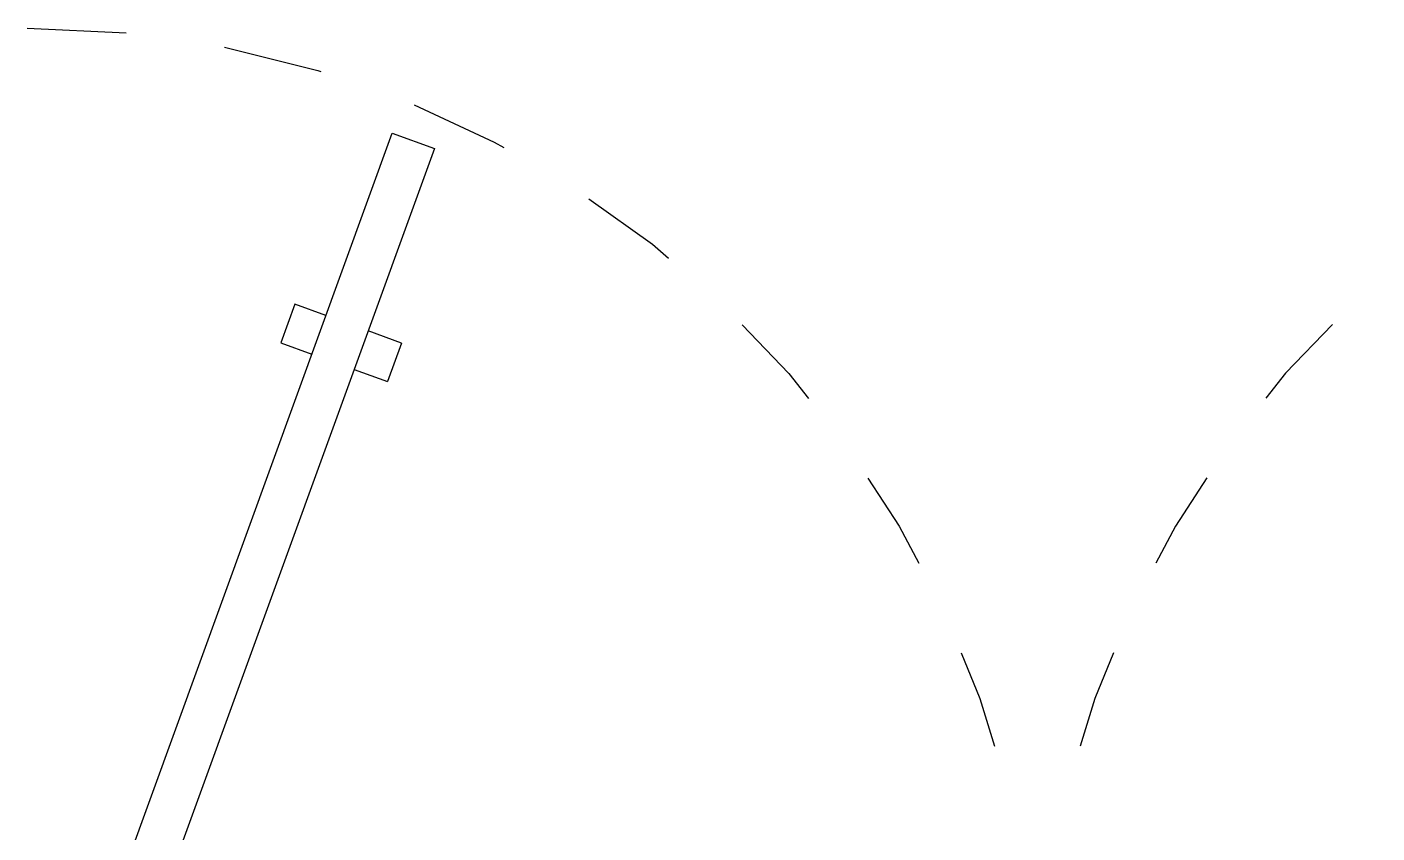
# Model space of a CAD drawing. Header units: millimetres. Extents: x 793 to 3159, y 750 to 2095.
# Drawn here: x 1235.974 to 1237.333, y 993.496 to 994.307 of the extents above; entities that cross this region are included whole.
import ezdxf

# ---------------------------------------------------------------- set-up
doc = ezdxf.new("R2010")
doc.units = ezdxf.units.MM
doc.linetypes.add('CONTINUA', pattern=[0])
doc.linetypes.add('HIDDEN', pattern=[9.525, 6.35, -3.175])
doc.layers.add('A-PROY', color=252, linetype='Continuous')
doc.layers.add('A-PROYECCION', color=252, linetype='Continuous')

# ---------------------------------------------------------------- blocks, each defined once
blk = doc.blocks.new('XR-GIMNASIO$0$PUERTA CRISTAL CON MARCO DE ALUMINIO - CRISTAL CON MARCO-4675154-_E2 PLANTA N1')
for p, q in [((0.1371, 0.8331), (0.0957, 0.818)), ((0.4602, -0.0548), (0.1371, 0.8331)), ((0.0957, 0.818), (0.4189, -0.0699)), ((0.2018, 0.6552), (0.2321, 0.6662)), ((0.2321, 0.6662), (0.2458, 0.6286)), ((0.1281, 0.6283), (0.1605, 0.6401)), ((0.1281, 0.6283), (0.1418, 0.5908)), ((0.2458, 0.6286), (0.2155, 0.6176)), ((0.1742, 0.6025), (0.1418, 0.5908)), ((0.4602, -0.0548), (0.4189, -0.0699))]:
    blk.add_line(p, q)
for centre, radius in [((-0.4638, 0), 0.015), ((-0.4638, 0), 0.014), ((-0.4638, 0), 0.0065), ((-0.4638, 0), 0.0055), ((0.4163, 0), 0.004)]:
    blk.add_circle(centre, radius)
for radius, start, end in [(0.02, 97.0262, 123.032), (0.02, 338.5904, 61.4096), (0.02, 158.5904, 241.4096), (0.01, 83.3199, 136.8073), (0.01, 263.1927, 316.6801), (0.02, 276.968, 302.9738)]:
    blk.add_arc((0.4163, 0), radius, start, end)
at = {"layer": 'A-PROYECCION', "linetype": 'HIDDEN', "ltscale": 0.01}
blk.add_arc((0.4932, -0.0509), 0.9867, 90, 177.0448, dxfattribs=at)

msp = doc.modelspace()

# ---------------------------------------------------------------- block references
at = {"layer": 'A-PROY', "linetype": 'CONTINUA', "ltscale": 0.5}
for p, xscale, yscale, zscale, rotation in [((1236.48358, 993.34081, 168.38412), -1.032011864579354, 1.032011864579355, 1.032011864579355, 0.02709027213298576), ((1237.49944, 993.34129, 168.38412), 1.032011864579354, 1.032011864579354, 1.032011864579354, 0.02709027213309739)]:
    msp.add_blockref('XR-GIMNASIO$0$PUERTA CRISTAL CON MARCO DE ALUMINIO - CRISTAL CON MARCO-4675154-_E2 PLANTA N1', p, dxfattribs=dict(at, xscale=xscale, yscale=yscale, zscale=zscale, rotation=rotation))

doc.saveas('drawing.dxf')
